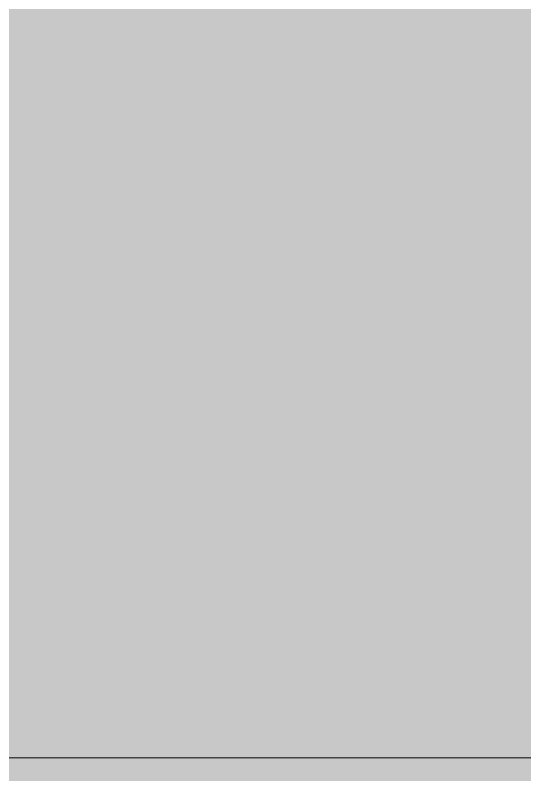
# Model space of a CAD drawing. Header units: inches. Extents: x 20139 to 37433, y -23296 to -20170.
# Drawn here: x 31328.66627 to 31328.69577, y -22690.30379 to -22690.25984 of the extents above; entities that cross this region are included whole.
import ezdxf

# ---------------------------------------------------------------- set-up
doc = ezdxf.new("R2010")
doc.units = ezdxf.units.IN
doc.header["$MEASUREMENT"] = 0
doc.layers.add('I-WALL', color=2, linetype='Continuous', lineweight=9)
doc.layers.add('L-SITE-WALL', color=31, linetype='Continuous', lineweight=9)

msp = doc.modelspace()

# ---------------------------------------------------------------- hatches: boundary and pattern name
at = {"layer": 'I-WALL'}
h = msp.add_hatch(color=256, dxfattribs=at)
h.paths.add_polyline_path([(31425.474193, -22690.30281), (31431.974193, -22690.30281), (31431.974193, -22685.30281), (31431.474193, -22685.30281), (31431.474193, -22687.67781), (31427.474193, -22687.67781), (31427.474193, -22689.80281), (31328.099193, -22689.80281), (31328.099193, -22690.30281), (31392.286693, -22690.30281)], flags=0)
h.paths.add_polyline_path([(31319.974193, -22690.30281), (31320.099193, -22690.296969), (31320.099193, -22689.80281), (31319.974193, -22689.80281)], flags=0)
h.paths.add_polyline_path([(31425.474193, -22685.80281), (31427.474193, -22685.80281), (31427.474193, -22685.30281), (31328.099193, -22685.30281), (31328.099193, -22685.80281), (31416.274193, -22685.80281)], flags=0)
h.paths.add_polyline_path([(31319.974193, -22685.80281), (31320.099193, -22685.80281), (31320.099193, -22685.30281), (31319.974193, -22685.30281)], flags=0)
at = {"layer": 'L-SITE-WALL'}
h = msp.add_hatch(color=256, dxfattribs=at)
h.paths.add_polyline_path([(31319.974193, -22786.67781), (31328.099193, -22786.67781), (31327.989818, -22786.17781), (31320.099193, -22786.17781), (31320.099193, -22785.05281), (31319.974193, -22785.05281)], flags=0)
h.paths.add_polyline_path([(31328.724193, -22786.67781), (31328.724193, -22785.05281), (31328.332193, -22785.05281), (31328.332193, -22786.67781)], flags=0)
h.paths.add_polyline_path([(31319.974193, -22783.55281), (31320.099193, -22783.55281), (31320.099193, -22760.92781), (31319.974193, -22760.92781), (31319.974193, -22782.133748)], flags=0)
h.paths.add_polyline_path([(31328.724193, -22783.55281), (31328.724193, -22781.53581), (31328.565193, -22781.53581), (31328.565193, -22781.30281), (31328.724193, -22781.30281), (31328.724193, -22760.92781), (31328.099193, -22760.92781), (31328.099193, -22781.76881), (31328.332193, -22781.76881), (31328.332193, -22783.55281)], flags=0)
h.paths.add_polyline_path([(31328.099193, -22781.76881), (31328.332193, -22781.399322), (31328.565193, -22781.30281), (31328.235681, -22781.694163)], flags=0)
h.paths.add_polyline_path([(31328.099193, -22759.42781), (31328.724193, -22759.42781), (31328.724193, -22736.80281), (31328.099193, -22736.80281)], flags=0)
h.paths.add_polyline_path([(31320.099193, -22759.42781), (31320.099193, -22736.80281), (31319.974193, -22736.80281), (31319.974193, -22759.42781)], flags=0)
h.paths.add_polyline_path([(31319.974193, -22735.30281), (31320.099193, -22735.30281), (31320.099193, -22712.67781), (31319.974193, -22712.67781), (31319.974193, -22724.99031)], flags=0)
h.paths.add_polyline_path([(31328.724193, -22735.30281), (31328.724193, -22712.67781), (31328.099193, -22712.67781), (31328.099193, -22735.30281)], flags=0)
h.paths.add_polyline_path([(31328.724193, -22711.17781), (31328.724193, -22690.30281), (31328.099193, -22690.30281), (31328.099193, -22711.17781)], flags=0)
h.paths.add_polyline_path([(31319.974193, -22711.17781), (31320.099193, -22711.17781), (31320.099193, -22690.30281), (31319.974193, -22690.30281)], flags=0)
h.paths.add_polyline_path([(31320.099193, -22685.30281), (31320.099193, -22664.42781), (31319.974193, -22664.42781), (31319.974193, -22685.30281)], flags=0)
h.paths.add_polyline_path([(31328.724193, -22685.30281), (31328.724193, -22664.42781), (31328.099193, -22664.42781), (31328.099193, -22685.30281)], flags=0)
h.paths.add_polyline_path([(31328.099193, -22662.92781), (31328.724193, -22662.92781), (31328.724193, -22640.30281), (31328.099193, -22640.30281), (31328.099193, -22646.565623)], flags=0)
h.paths.add_polyline_path([(31319.974193, -22662.92781), (31320.099193, -22662.92781), (31320.099193, -22640.30281), (31317.724193, -22640.30281), (31317.724193, -22650.61531), (31319.974193, -22650.61531), (31319.974193, -22652.61531)], flags=0)
h.paths.add_polyline_path([(31317.724193, -22638.80281), (31320.099193, -22638.80281), (31320.099193, -22616.17781), (31317.724193, -22616.17781)], flags=0)
h.paths.add_polyline_path([(31328.724193, -22638.80281), (31328.724193, -22616.17781), (31328.099193, -22616.17781), (31328.099193, -22638.80281)], flags=0)
h.paths.add_polyline_path([(31317.724193, -22614.67781), (31320.099193, -22614.67781), (31320.099193, -22592.05281), (31317.724193, -22592.05281)], flags=0)
h.paths.add_polyline_path([(31328.724193, -22614.67781), (31328.724193, -22592.05281), (31328.099193, -22592.05281), (31328.099193, -22614.67781)], flags=0)
h.paths.add_polyline_path([(31320.099193, -22590.55281), (31320.099193, -22567.92781), (31319.974193, -22567.92781), (31319.974193, -22580.24031), (31317.724193, -22580.24031), (31317.724193, -22590.55281), (31319.974193, -22590.55281)], flags=0)
h.paths.add_polyline_path([(31328.724193, -22590.55281), (31328.724193, -22567.92781), (31328.099193, -22567.92781), (31328.099193, -22590.55281)], flags=0)
h.paths.add_polyline_path([(31320.099193, -22566.42781), (31320.099193, -22543.80281), (31319.974193, -22543.80281), (31319.974193, -22566.42781)], flags=0)
h.paths.add_polyline_path([(31328.724193, -22566.42781), (31328.724193, -22546.05281), (31328.565193, -22546.05281), (31328.596648, -22545.81981), (31328.724193, -22545.81981), (31328.630475, -22545.05281), (31328.332193, -22545.05281), (31328.235681, -22545.58681), (31328.099193, -22545.58681), (31328.099193, -22566.42781)], flags=0)
h.paths.add_polyline_path([(31328.565193, -22546.05281), (31328.235681, -22545.916322), (31328.235681, -22545.661458), (31328.437761, -22545.81981)], flags=0)

# ---------------------------------------------------------------- linework, layer by layer
at = {"layer": 'I-WALL'}
msp.add_line((31328.099193, -22690.30281), (31431.974193, -22690.30281), dxfattribs=at)

doc.saveas('drawing.dxf')
